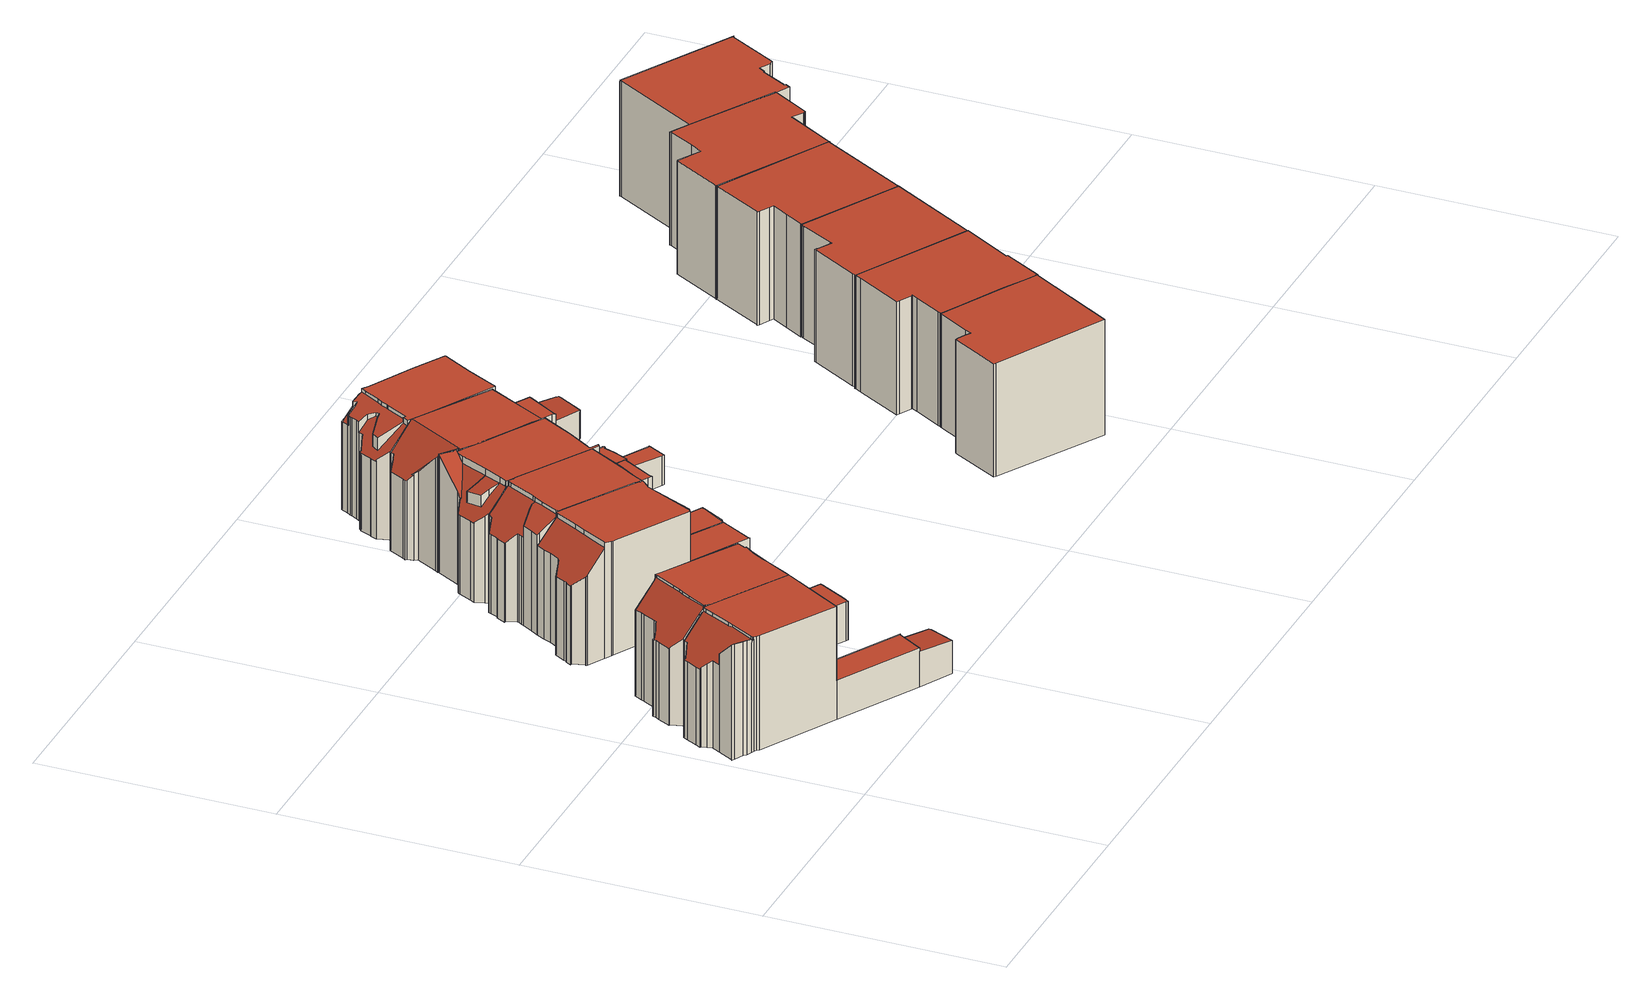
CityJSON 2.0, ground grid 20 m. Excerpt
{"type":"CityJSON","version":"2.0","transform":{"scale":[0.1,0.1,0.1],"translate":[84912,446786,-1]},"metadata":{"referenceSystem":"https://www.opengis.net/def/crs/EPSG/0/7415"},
"CityObjects":{
"building1":{"type":"Building","attributes":{"dak_type":"slanted","data_area":82.39,"data_coverage":0.892,"geconstateerd":false,"gid":18958500,"h_dak_50p":9.51,"h_dak_70p":9.56,"h_dak_max":9.8,"h_dak_min":0.446,"h_maaiveld":-0.416,"kas_warenhuis":false,"lod11_replace":false,"ondergronds_type":"above ground","oorspronkelijkbouwjaar":1921,"pw_actueel":"yes","pw_bron":"ahn3","reconstructie_methode":"tudelft3d-geoflow","reconstruction_skipped":false,"rmse_lod12":3.89,"rmse_lod13":0.545,"rmse_lod22":0.258,"rn":1,"status":"Pand in gebruik","t_run":214.67,"val3dity_codes_lod12":"[]","val3dity_codes_lod13":"[]","val3dity_codes_lod22":"[]"},"children":["building1-1"]},
"building1-1":{"type":"BuildingPart","parents":["building1"],"geometry":[{"type":"Solid","lod":"2.2","boundaries":[[[[0,1,2,3,4,5,6,7,8,9,10,11,12,13,14,15,16,17,18,19,20,21,22,23,24,25,26,27,28,29,30,31,32,33]],[[34,9,8,35]],[[36,4,3,37]],[[38,22,21,39]],[[40,6,5,41]],[[41,5,4,36,42]],[[43,12,11,44]],[[45,3,2,46]],[[47,48,37,45]],[[37,3,45]],[[49,14,13,50]],[[51,15,14,49]],[[52,53,54,55]],[[56,57,53,52]],[[35,8,7,58]],[[58,7,6,40]],[[50,13,12,43]],[[59,60,61,62]],[[63,64,65,66]],[[66,65,29,28,67]],[[67,28,27,68]],[[69,70,71]],[[42,36,71]],[[72,73,60,59]],[[74,23,22,38,75]],[[68,27,26,76]],[[77,1,0,73,72]],[[76,26,25,78]],[[78,25,24,79]],[[80,79,24,23,74]],[[62,61,79,80]],[[81,31,30,82]],[[44,11,10,83]],[[84,85,83,86]],[[86,83,10,9,34]],[[70,69,85,84]],[[55,54,48,47]],[[46,2,1,77]],[[87,32,31,81]],[[88,16,15,51]],[[75,38,89,90]],[[39,21,20,91]],[[91,20,19,92]],[[93,18,17,94]],[[94,17,16,88]],[[92,19,18,93]],[[95,96,57,56]],[[90,89,96,95]],[[97,33,32,87]],[[98,97,64,63]],[[82,30,29,65]],[[73,0,33,97,98]],[[71,70,84,86,34,35,58,40,41,42]],[[61,60,73,98,63,66,67,68,76,78,79]],[[57,96,89,38,39,91,92,93,94,88,51,49,50,43,44,83,85,69,71,36,37,48,54,53]],[[95,56,52,55,47,45,46,77,72,59,62,80,74,75,90]],[[97,87,81,82,65,64]]]],"semantics":{"surfaces":[{"type":"GroundSurface"},{"type":"WallSurface","on_footprint_edge":true},{"type":"WallSurface","on_footprint_edge":false},{"type":"RoofSurface"}],"values":[[0,1,1,1,1,1,1,1,2,1,1,1,2,2,1,1,1,2,2,1,1,2,2,2,1,1,1,1,1,1,2,1,1,2,1,2,2,1,1,1,2,1,1,1,1,1,2,2,1,2,1,1,3,3,3,3,3]]}}]},
"building2":{"type":"Building","attributes":{"dak_type":"slanted","data_area":80.05,"data_coverage":0.881,"geconstateerd":false,"gid":17145249,"h_dak_50p":9.56,"h_dak_70p":9.61,"h_dak_max":9.85,"h_dak_min":1.82,"h_maaiveld":-0.25,"kas_warenhuis":false,"lod11_replace":false,"ondergronds_type":"above ground","oorspronkelijkbouwjaar":1921,"pw_actueel":"yes","pw_bron":"ahn3","reconstructie_methode":"tudelft3d-geoflow","reconstruction_skipped":false,"rmse_lod12":3.6,"rmse_lod13":0.512,"rmse_lod22":0.182,"rn":1,"status":"Pand in gebruik","t_run":126.46,"val3dity_codes_lod12":"[]","val3dity_codes_lod13":"[]","val3dity_codes_lod22":"[]"},"children":["building2-1"]},
"building2-1":{"type":"BuildingPart","parents":["building2"],"geometry":[{"type":"Solid","lod":"2.2","boundaries":[[[[99,100,101,102,103,104,105,106,107,108,109,110,111,112,113,114,115,116,117,118,119,120,121,122,123,124,125,126,127,128,129,130,131,132,133,134,135,136,137,138]],[[139,130,129,140]],[[141,131,130,139]],[[140,129,128,142]],[[143,144,145,146]],[[79,123,122,76]],[[147,113,112,148]],[[149,114,113,147]],[[150,111,110,151]],[[148,112,111,150]],[[152,153,126,125,154]],[[155,156,153,152]],[[157,137,136,158]],[[159,133,132,160]],[[161,135,134,162]],[[162,134,133,159]],[[163,99,138,164]],[[165,116,115,166]],[[166,115,114,149]],[[167,105,104,168,169]],[[168,104,103,170]],[[170,103,102,171]],[[142,128,127,172]],[[173,101,100,174]],[[175,107,106,176]],[[177,178,179,180]],[[172,127,126,153]],[[160,132,131,141]],[[181,182,183,184]],[[169,168,185,186]],[[187,188,189,190]],[[191,108,107,175]],[[184,183,178,177]],[[192,193,194,195]],[[186,185,182,181]],[[196,176,106,105,167]],[[151,110,109,197]],[[180,179,198,199]],[[200,201,202,203]],[[190,189,204,202]],[[195,194,176,196]],[[203,202,204,193,192]],[[205,118,117,206]],[[206,117,116,165]],[[164,138,137,157]],[[199,198,156,155]],[[154,125,124,207]],[[207,124,123,79,80]],[[208,119,118,205]],[[209,120,119,208]],[[76,122,121,210]],[[158,136,135,161]],[[174,100,99,163]],[[171,102,101,173]],[[80,79,211,212]],[[212,211,144,143]],[[210,121,120,209]],[[146,145,201,200]],[[197,109,108,191,213]],[[213,191,188,187]],[[176,194,193,204,189,188,191,175]],[[199,155,152,154,207,80,212,143,146,200,203,192,195,196,167,169,186,181,184,177,180]],[[157,158,161,162,159,160,141,139,140,142,172,153,156,198,179,178,183,182,185,168,170,171,173,174,163,164]],[[151,197,213,187,190,202,201,145,144,211,79,76,210,209,208,205,206,165,166,149,147,148,150]]]],"semantics":{"surfaces":[{"type":"GroundSurface"},{"type":"WallSurface","on_footprint_edge":true},{"type":"WallSurface","on_footprint_edge":false},{"type":"RoofSurface"}],"values":[[0,1,1,1,2,1,1,1,1,1,1,2,1,1,1,1,1,1,1,1,1,1,1,1,1,2,1,1,2,2,2,1,2,2,2,1,1,2,2,2,2,2,1,1,1,2,1,1,1,1,1,1,1,1,2,2,1,2,1,2,3,3,3,3]]}}]},
"building3":{"type":"Building","attributes":{"dak_type":"slanted","data_area":80.93,"data_coverage":0.897,"geconstateerd":false,"gid":18958503,"h_dak_50p":9.63,"h_dak_70p":9.69,"h_dak_max":9.95,"h_dak_min":2.03,"h_maaiveld":-0.252,"kas_warenhuis":false,"lod11_replace":false,"ondergronds_type":"above ground","oorspronkelijkbouwjaar":1921,"pw_actueel":"yes","pw_bron":"ahn3","reconstructie_methode":"tudelft3d-geoflow","reconstruction_skipped":false,"rmse_lod12":3.7,"rmse_lod13":0.823,"rmse_lod22":0.24,"rn":1,"status":"Pand in gebruik","t_run":205.87,"val3dity_codes_lod12":"[]","val3dity_codes_lod13":"[]","val3dity_codes_lod22":"[]"},"children":["building3-1"]},
"building3-1":{"type":"BuildingPart","parents":["building3"],"geometry":[{"type":"Solid","lod":"2.2","boundaries":[[[[214,215,216,217,218,219,220,221,222,223,224,225,226,227,228,229,230,231,232,233,234,235,236,237,238,239,240,241,242,243,244,245,246,247,248,249,250,251,252,253]],[[254,219,218,255]],[[255,218,217,256]],[[257,258,259,260]],[[261,220,219,254]],[[262,252,251,263]],[[264,214,253,265]],[[265,253,252,262]],[[263,251,250,266]],[[267,268,249,248,269]],[[270,271,258,257]],[[272,247,246,273,274]],[[275,276,277,278]],[[279,232,231,280]],[[281,225,224,282]],[[283,215,214,264]],[[260,259,268,267]],[[269,248,247,272]],[[284,226,225,281]],[[285,229,228,286]],[[287,239,238,288]],[[289,237,236,290]],[[288,238,237,289]],[[282,224,223,291]],[[292,227,226,284]],[[293,292,294,295]],[[286,228,227,292,293]],[[296,297,280,298]],[[299,230,229,285]],[[300,240,239,287]],[[301,241,240,300]],[[302,235,234,303]],[[290,236,235,302]],[[304,245,244,305]],[[306,243,242,307]],[[273,246,245,304]],[[274,273,308,309]],[[307,242,241,301]],[[303,234,233,310]],[[310,233,232,279]],[[266,250,249,268]],[[311,221,220,261]],[[312,222,221,311]],[[291,223,222,312]],[[295,294,271,270]],[[298,280,231,230,299]],[[313,314,297,296]],[[315,316,314,313]],[[317,318,316,315]],[[278,277,318,317]],[[309,308,276,275]],[[305,244,243,306]],[[256,217,216,319]],[[319,216,215,283]],[[258,271,294,292,284,281,282,291,312,311,261,254,255,256,319,283,264,265,262,263,266,268,259]],[[316,318,277,276,308,273,304,305,306,307,301,300,287,288,289,290,302,303,310,279,280,297,314]],[[278,317,315,313,296,298,299,285,286,293,295,270,257,260,267,269,272,274,309,275]]]],"semantics":{"surfaces":[{"type":"GroundSurface"},{"type":"WallSurface","on_footprint_edge":true},{"type":"WallSurface","on_footprint_edge":false},{"type":"RoofSurface"}],"values":[[0,1,1,2,1,1,1,1,1,1,2,1,2,1,1,1,2,1,1,1,1,1,1,1,1,2,1,2,1,1,1,1,1,1,1,1,2,1,1,1,1,1,1,1,2,1,2,2,2,2,2,1,1,1,3,3,3]]}}]},
"building4":{"type":"Building","attributes":{"dak_type":"slanted","data_area":76.15,"data_coverage":0.896,"geconstateerd":false,"gid":17145254,"h_dak_50p":9.67,"h_dak_70p":9.71,"h_dak_max":9.92,"h_dak_min":1.93,"h_maaiveld":-0.252,"kas_warenhuis":false,"lod11_replace":false,"ondergronds_type":"above ground","oorspronkelijkbouwjaar":1921,"pw_actueel":"yes","pw_bron":"ahn3","reconstructie_methode":"tudelft3d-geoflow","reconstruction_skipped":false,"rmse_lod12":3.34,"rmse_lod13":0.622,"rmse_lod22":0.356,"rn":1,"status":"Pand in gebruik","t_run":122.95,"val3dity_codes_lod12":"[]","val3dity_codes_lod13":"[]","val3dity_codes_lod22":"[]"},"children":["building4-1"]},
"building4-1":{"type":"BuildingPart","parents":["building4"],"geometry":[{"type":"MultiSurface","lod":"2.2","boundaries":[[[236,320,321,322,323,324,325,326,225,224,327,328,329,330,331,332,333,334,335,336,337,338,339,340,341,342,343,344,345,346,347,348,349,350,351,352,353,354]],[[355,353,352,356]],[[357,327,224,358]],[[359,360,328,327,357]],[[361,362,363,359]],[[364,365,366,367]],[[368,339,338,369]],[[358,224,225,370]],[[371,322,321,372]],[[373,374,372,375]],[[376,323,322,371,377]],[[378,379,371,377]],[[380,381,382,383]],[[384,347,346,385]],[[385,346,345,386]],[[387,335,334,388]],[[389,337,336,390]],[[391,392,393,394]],[[395,342,341,396]],[[397,344,343,398]],[[399,349,348,400]],[[401,386,345,344,397]],[[402,350,349,399]],[[403,404,326,325,405]],[[405,325,324,406]],[[407,408,409,410]],[[377,371,411,381,380]],[[363,360,359]],[[396,341,340,412]],[[413,395,392,391]],[[398,343,342,395,413]],[[383,382,414,415]],[[415,414,416,417]],[[417,416,386,401]],[[400,348,347,384]],[[390,336,335,387]],[[369,338,337,389]],[[412,340,339,368]],[[367,366,408,407]],[[370,225,326,404]],[[418,329,328,360]],[[419,330,329,418]],[[420,331,330,419]],[[421,332,331,420]],[[422,333,332,421]],[[388,334,333,422]],[[423,424,365]],[[424,423,362,361]],[[394,393,425,426]],[[426,425,365,364]],[[410,409,404,403]],[[381,411,427,428]],[[428,427,374,373]],[[429,320,236,290]],[[375,372,321,320,429]],[[290,236,354,430]],[[356,352,351,431]],[[431,351,350,402]],[[406,324,323,376]],[[430,354,353,355]],[[357,358,370,404,409,408,366,365,424,361,359]],[[421,420,419,418,360,363,362,423,365,425,393,392,395,396,412,368,369,389,390,387,388,422]],[[374,427,411,371,379,371,372]],[[290,430,355,356,431,402,399,400,384,385,386,416,414,382,381,428,373,375,429]],[[367,407,410,403,405,406,376,377,378,377,380,383,415,417,401,397,398,413,391,394,426,364]]],"semantics":{"surfaces":[{"type":"GroundSurface"},{"type":"WallSurface","on_footprint_edge":true},{"type":"WallSurface","on_footprint_edge":false},{"type":"RoofSurface"}],"values":[0,1,1,1,2,2,1,1,1,2,1,2,2,1,1,1,1,2,1,1,1,1,1,1,1,2,2,2,1,2,1,2,2,2,1,1,1,1,2,1,1,1,1,1,1,1,2,2,2,2,2,2,2,1,1,1,1,1,1,1,3,3,3,3,3]}}]},
"building5":{"type":"Building","attributes":{"dak_type":"slanted","data_area":79.94,"data_coverage":0.889,"geconstateerd":false,"gid":18958504,"h_dak_50p":9.66,"h_dak_70p":9.69,"h_dak_max":9.99,"h_dak_min":3.12,"h_maaiveld":-0.276,"kas_warenhuis":false,"lod11_replace":false,"ondergronds_type":"above ground","oorspronkelijkbouwjaar":1921,"pw_actueel":"yes","pw_bron":"ahn3","reconstructie_methode":"tudelft3d-geoflow","reconstruction_skipped":false,"rmse_lod12":3.54,"rmse_lod13":0.569,"rmse_lod22":0.0848,"rn":1,"status":"Pand in gebruik","t_run":142.39,"val3dity_codes_lod12":"[]","val3dity_codes_lod13":"[]","val3dity_codes_lod22":"[]"},"children":["building5-1"]},
"building5-1":{"type":"BuildingPart","parents":["building5"],"geometry":[{"type":"Solid","lod":"2.2","boundaries":[[[[432,433,434,345,435,436,437,438,341,439,440,441,442,443,444,445,446,447,448,449,450,451,452,453,454,455,456,457,458,459,460,461,462,463,464,465]],[[466,444,443,467]],[[468,469,451,450,470]],[[471,472,473]],[[469,468,473]],[[396,341,438,474]],[[475,461,460,476]],[[470,450,449,477]],[[478,445,444,466]],[[479,440,439,480]],[[481,435,345,401]],[[482,465,464,483]],[[484,432,465,482]],[[485,463,462,486]],[[487,437,436,488]],[[474,438,437,487]],[[489,452,451,469]],[[490,453,452,489]],[[491,433,432,484]],[[492,491,493,494]],[[495,434,433,491,492]],[[496,454,453,490]],[[472,471,497,498]],[[401,345,434,495]],[[494,493,499,500]],[[483,464,463,485]],[[501,502,488,503]],[[486,462,461,475]],[[503,488,436,435,481]],[[504,456,455,505]],[[506,507,508]],[[509,446,445,478]],[[500,499,510,511]],[[511,510,512,513]],[[514,457,456,504]],[[515,459,458,516]],[[516,458,457,514]],[[476,460,459,515]],[[467,443,442,517]],[[518,519,507,506]],[[498,497,508,520]],[[480,439,341,396]],[[521,441,440,479]],[[522,441,521]],[[523,524,525,526]],[[527,447,446,509]],[[528,448,447,527]],[[477,449,448,528]],[[513,512,505,529]],[[529,505,455,454,496]],[[517,442,441,522]],[[526,525,519,518]],[[520,508,502,501]],[[524,523,497]],[[512,510,499,493,491,484,482,483,485,486,475,476,515,516,514,504,505]],[[497,523,526,518,506,508]],[[528,527,530,471,473,468,470,477]],[[502,508,507,519,525,524,497,471,530,527,509,478,466,467,517,522,521,479,480,396,474,487,488]],[[472,498,520,501,503,481,401,495,492,494,500,511,513,529,496,490,489,469,473]]]],"semantics":{"surfaces":[{"type":"GroundSurface"},{"type":"WallSurface","on_footprint_edge":true},{"type":"WallSurface","on_footprint_edge":false},{"type":"RoofSurface"}],"values":[[0,1,1,2,2,1,1,1,1,1,1,1,1,1,1,1,1,1,1,2,1,1,2,1,2,1,2,1,1,1,2,1,2,2,1,1,1,1,1,2,2,1,1,1,2,1,1,1,2,1,1,2,2,2,3,3,3,3,3]]}}]},
"building6":{"type":"Building","attributes":{"dak_type":"slanted","data_area":80.72,"data_coverage":0.875,"geconstateerd":false,"gid":17147219,"h_dak_50p":9.64,"h_dak_70p":9.68,"h_dak_max":9.95,"h_dak_min":2.24,"h_maaiveld":-0.271,"kas_warenhuis":false,"lod11_replace":false,"ondergronds_type":"above ground","oorspronkelijkbouwjaar":1921,"pw_actueel":"yes","pw_bron":"ahn3","reconstructie_methode":"tudelft3d-geoflow","reconstruction_skipped":false,"rmse_lod12":3.7,"rmse_lod13":0.534,"rmse_lod22":0.149,"rn":1,"status":"Pand in gebruik","t_run":213.61,"val3dity_codes_lod12":"[]","val3dity_codes_lod13":"[]","val3dity_codes_lod22":"[]"},"children":["building6-1"]},
"building6-1":{"type":"BuildingPart","parents":["building6"],"geometry":[{"type":"Solid","lod":"2.2","boundaries":[[[[531,532,533,534,535,536,452,537,538,449,539,540,541,542,543,544,545,546,547,548,549,550,551,552,553,554,555,556,557,558,559,560,561,562,563,564,565,566,567,568,569]],[[570,543,542,571]],[[571,572,573]],[[574,544,543,570]],[[575,539,449,576]],[[577,567,566,578]],[[579,541,540,580]],[[581,582,583,584]],[[585,551,550,586]],[[587,563,562,588]],[[589,565,564,590]],[[580,540,539,575]],[[572,571,542,541,579]],[[591,547,546,592]],[[592,546,545,593]],[[593,545,544,574]],[[584,583,594]],[[595,552,551,585]],[[596,536,535,597]],[[576,449,538,582,581]],[[598,531,569,599]],[[600,601,602,603]],[[604,534,533,601,600]],[[605,555,554,606]],[[607,549,548,608]],[[586,550,549,607]],[[609,553,552,595]],[[610,606,554,553,609]],[[603,602,611,612]],[[582,538,537,613]],[[597,535,534,604]],[[614,568,567,577]],[[615,616,617,618]],[[619,620,606,610]],[[621,561,560,622]],[[622,560,559,623]],[[624,556,555,605]],[[612,611,620,619]],[[625,558,557,626]],[[623,559,558,625]],[[626,557,556,624]],[[627,628,616,615]],[[599,569,568,614]],[[601,533,532,629,630]],[[630,629,628,627]],[[629,532,531,598]],[[588,562,561,621]],[[578,566,565,589]],[[631,563,587]],[[608,548,547,591]],[[613,537,452,632]],[[632,452,536,596]],[[590,564,563,631]],[[618,617,631,587]],[[576,581,584,594,633,573,572,579,580,575]],[[578,589,590,631,617,616,628,629,598,599,614,577]],[[608,591,592,593,574,570,571,573,633,594,583,582,613,634,635,636,595,585,586,607]],[[613,632,596,597,604,600,603,612,619,610,609,595,636,635,634]],[[588,621,622,623,625,626,624,605,606,620,611,602,601,630,627,615,618,587]]]],"semantics":{"surfaces":[{"type":"GroundSurface"},{"type":"WallSurface","on_footprint_edge":true},{"type":"WallSurface","on_footprint_edge":false},{"type":"RoofSurface"}],"values":[[0,1,2,1,1,1,1,2,1,1,1,1,1,1,1,1,2,1,1,1,1,2,1,1,1,1,1,1,2,1,1,1,2,2,1,1,1,2,1,1,1,2,1,1,2,1,1,1,1,1,1,1,1,2,3,3,3,3,3]]}}]},
"building7":{"type":"Building","attributes":{"dak_type":"slanted","data_area":88.5,"data_coverage":0.9,"geconstateerd":false,"gid":18958401,"h_dak_50p":9.12,"h_dak_70p":9.69,"h_dak_max":9.91,"h_dak_min":2.08,"h_maaiveld":-0.222,"kas_warenhuis":false,"lod11_replace":false,"ondergronds_type":"above ground","oorspronkelijkbouwjaar":1921,"pw_actueel":"yes","pw_bron":"ahn3","reconstructie_methode":"tudelft3d-geoflow","reconstruction_skipped":false,"rmse_lod12":4.17,"rmse_lod13":1.23,"rmse_lod22":0.386,"rn":1,"status":"Pand in gebruik","t_run":138.58,"val3dity_codes_lod12":"[]","val3dity_codes_lod13":"[]","val3dity_codes_lod22":"[]"},"children":["building7-1"]},
"building7-1":{"type":"BuildingPart","parents":["building7"],"geometry":[{"type":"Solid","lod":"2.2","boundaries":[[[[637,638,639,640,641,642,643,644,645,646,647,648,649,650,651,652,653,654,655,656,657,658,659,660,661,662,663,664,665,666,667,668,669,670,671,672,673,674,675,676]],[[677,669,668,678]],[[678,668,667,679]],[[680,670,669,677]],[[681,665,664,682]],[[683,638,637,684]],[[679,667,666,685]],[[686,664,663,687]],[[682,664,686]],[[687,663,662,586]],[[688,657,656,689]],[[690,651,650,691]],[[692,674,673,693]],[[694,690,695,696]],[[697,653,652,698]],[[586,662,661,699]],[[700,701,645,644,702]],[[703,704,702,705]],[[706,707,708,709]],[[710,640,639,711,712]],[[712,711,713,714]],[[698,652,651,690,694]],[[715,655,654,716]],[[717,699,661,660,718]],[[719,720,704,703]],[[721,641,640,710]],[[722,646,645,701]],[[705,702,644,643,723]],[[724,725,701,700]],[[726,649,648,727]],[[727,648,647,728]],[[729,730,731,732]],[[693,673,672,733,734]],[[691,650,649,726]],[[728,647,646,722]],[[711,639,638,683]],[[718,660,659,735]],[[735,659,658,736,737]],[[737,736,738,739]],[[740,741,720,719]],[[736,658,657,688]],[[739,738,741,740]],[[689,656,655,715]],[[716,654,653,697]],[[732,731,742,743]],[[685,666,665,681]],[[743,742,744,745]],[[746,747,730,729]],[[748,671,670,680]],[[749,750,751,752]],[[753,754,750,749]],[[696,695,725,724]],[[723,643,642,755]],[[756,745,744,699,717]],[[757,758,745,756]],[[759,760,676,675,761]],[[761,675,674,692]],[[734,733,762,763]],[[733,672,671,748]],[[763,762,764,765]],[[765,764,747,746]],[[752,751,766,767]],[[767,766,758,757]],[[684,637,676,760]],[[709,708,760,759]],[[768,769,707,706]],[[714,713,769,768]],[[770,721,771,772]],[[755,642,641,721,770]],[[772,771,754,753]],[[728,722,701,725,695,690,691,726,727]],[[694,696,724,700,702,704,720,741,738,736,688,689,715,716,697,698]],[[744,742,731,730,747,764,762,733,748,680,677,678,679,685,681,682,686,687,586,699]],[[760,708,707,769,713,711,683,684]],[[721,710,712,714,768,706,709,759,761,692,693,734,763,765,746,729,732,743,745,758,766,751,750,754,771]],[[772,753,749,752,767,757,756,717,718,735,737,739,740,719,703,705,723,755,770]]]],"semantics":{"surfaces":[{"type":"GroundSurface"},{"type":"WallSurface","on_footprint_edge":true},{"type":"WallSurface","on_footprint_edge":false},{"type":"RoofSurface"}],"values":[[0,1,1,1,1,1,1,1,1,1,1,1,1,2,1,1,1,2,2,1,2,1,1,1,2,1,1,1,2,1,1,2,1,1,1,1,1,1,2,2,1,2,1,1,2,1,2,2,1,2,2,2,1,2,2,1,1,2,1,2,2,2,2,1,2,2,2,2,1,2,3,3,3,3,3,3]]}}]},
"building8":{"type":"Building","attributes":{"dak_type":"multiple horizontal","data_area":82.1,"data_coverage":0.955,"geconstateerd":false,"gid":18956897,"h_dak_50p":9.87,"h_dak_70p":9.9,"h_dak_max":10.98,"h_dak_min":9.77,"h_maaiveld":-0.056,"kas_warenhuis":false,"lod11_replace":false,"ondergronds_type":"above ground","oorspronkelijkbouwjaar":1921,"pw_actueel":"yes","pw_bron":"ahn3","reconstructie_methode":"tudelft3d-geoflow","reconstruction_skipped":false,"rmse_lod12":0.121,"rmse_lod13":0.122,"rmse_lod22":0.119,"rn":1,"status":"Pand in gebruik","t_run":115.03,"val3dity_codes_lod12":"[]","val3dity_codes_lod13":"[]","val3dity_codes_lod22":"[]"},"children":["building8-1"]},
"building8-1":{"type":"BuildingPart","parents":["building8"],"geometry":[{"type":"Solid","lod":"2.2","boundaries":[[[[773,774,775,776,777,778,779,780,781,782,783,784,785,786,787,788]],[[789,784,783,790]],[[791,780,779,792]],[[790,783,782,793]],[[794,781,780,791]],[[793,782,781,794]],[[795,785,784,789]],[[796,786,785,795]],[[797,776,775,798]],[[799,778,777,800]],[[798,775,774,801]],[[801,774,773,802]],[[803,787,786,796]],[[804,788,787,803]],[[800,777,776,797]],[[792,779,778,799]],[[802,773,788,804]],[[803,796,795,789,790,793,794,791,792,799,800,797,798,801,802,804]]]],"semantics":{"surfaces":[{"type":"GroundSurface"},{"type":"WallSurface","on_footprint_edge":true},{"type":"RoofSurface"}],"values":[[0,1,1,1,1,1,1,1,1,1,1,1,1,1,1,1,1,2]]}}]},
"building9":{"type":"Building","attributes":{"dak_type":"multiple horizontal","data_area":83,"data_coverage":0.956,"geconstateerd":false,"gid":18956900,"h_dak_50p":9.87,"h_dak_70p":9.88,"h_dak_max":10.98,"h_dak_min":9.81,"h_maaiveld":-0.051,"kas_warenhuis":false,"lod11_replace":false,"ondergronds_type":"above ground","oorspronkelijkbouwjaar":1921,"pw_actueel":"yes","pw_bron":"ahn3","reconstructie_methode":"tudelft3d-geoflow","reconstruction_skipped":false,"rmse_lod12":0.113,"rmse_lod13":0.113,"rmse_lod22":0.114,"rn":1,"status":"Pand in gebruik","t_run":89.86,"val3dity_codes_lod12":"[]","val3dity_codes_lod13":"[]","val3dity_codes_lod22":"[]"},"children":["building9-1"]},
"building9-1":{"type":"BuildingPart","parents":["building9"],"geometry":[{"type":"Solid","lod":"2.2","boundaries":[[[[805,806,807,808,809,810,811,788,812,784,813,814,815,816,817,818,819,820]],[[821,816,815,822]],[[823,809,808,824]],[[825,810,809,823]],[[826,805,820,827]],[[828,806,805,826]],[[829,813,784,789]],[[830,818,817,831]],[[832,812,788,804]],[[789,784,812,832]],[[833,814,813,829]],[[831,817,816,821]],[[834,819,818,830]],[[835,811,810,825]],[[804,788,811,835]],[[836,807,806,828]],[[827,820,819,834]],[[824,808,807,836]],[[822,815,814,833]],[[827,834,830,831,821,822,833,829,789,832,804,835,825,823,824,836,828,826]]]],"semantics":{"surfaces":[{"type":"GroundSurface"},{"type":"WallSurface","on_footprint_edge":true},{"type":"RoofSurface"}],"values":[[0,1,1,1,1,1,1,1,1,1,1,1,1,1,1,1,1,1,1,2]]}}]},
"building10":{"type":"Building","attributes":{"dak_type":"horizontal","data_area":81.21,"data_coverage":0.941,"geconstateerd":false,"gid":18956903,"h_dak_50p":9.86,"h_dak_70p":9.88,"h_dak_max":10.1,"h_dak_min":9.78,"h_maaiveld":-0.037,"kas_warenhuis":false,"lod11_replace":false,"ondergronds_type":"above ground","oorspronkelijkbouwjaar":1921,"pw_actueel":"yes","pw_bron":"ahn3","reconstructie_methode":"tudelft3d-geoflow","reconstruction_skipped":false,"rmse_lod12":0.0438,"rmse_lod13":0.0457,"rmse_lod22":0.0353,"rn":1,"status":"Pand in gebruik","t_run":121.4,"val3dity_codes_lod12":"[]","val3dity_codes_lod13":"[]","val3dity_codes_lod22":"[]"},"children":["building10-1"]},
"building10-1":{"type":"BuildingPart","parents":["building10"],"geometry":[{"type":"Solid","lod":"2.2","boundaries":[[[[837,838,839,840,841,842,843,844,845,846,847,848,849,850]],[[851,848,847,852]],[[826,838,837,853]],[[854,849,848,851]],[[852,847,846,855]],[[856,842,841,857]],[[858,843,842,856]],[[859,845,844,860]],[[857,841,840,861]],[[861,840,839,862]],[[860,844,843,858]],[[855,846,845,859]],[[863,850,849,854]],[[862,839,838,826]],[[853,837,850,863]],[[853,863,854,851,852,855,859,860,858,856,857,861,862,826]]]],"semantics":{"surfaces":[{"type":"GroundSurface"},{"type":"WallSurface","on_footprint_edge":true},{"type":"RoofSurface"}],"values":[[0,1,1,1,1,1,1,1,1,1,1,1,1,1,1,2]]}}]},
"building11":{"type":"Building","attributes":{"dak_type":"horizontal","data_area":83.46,"data_coverage":0.965,"geconstateerd":false,"gid":11190671,"h_dak_50p":9.86,"h_dak_70p":9.88,"h_dak_max":10.05,"h_dak_min":9.78,"h_maaiveld":-0.099,"kas_warenhuis":false,"lod11_replace":false,"ondergronds_type":"above ground","oorspronkelijkbouwjaar":1921,"pw_actueel":"yes","pw_bron":"ahn3","reconstructie_methode":"tudelft3d-geoflow","reconstruction_skipped":false,"rmse_lod12":0.043,"rmse_lod13":0.0454,"rmse_lod22":0.0302,"rn":1,"status":"Pand in gebruik","t_run":137.37,"val3dity_codes_lod12":"[]","val3dity_codes_lod13":"[]","val3dity_codes_lod22":"[]"},"children":["building11-1"]},
"building11-1":{"type":"BuildingPart","parents":["building11"],"geometry":[{"type":"Solid","lod":"2.2","boundaries":[[[[864,865,866,867,868,869,870,871,872,873,874,875,876,877,878,879]],[[880,871,870,851]],[[881,876,875,882]],[[851,870,869,883]],[[884,872,871,880]],[[885,873,872,884]],[[886,874,873,885]],[[887,878,877,888]],[[889,879,878,887]],[[883,869,868,863]],[[888,877,876,881]],[[882,875,874,886]],[[890,866,865,891]],[[892,864,879,889]],[[891,865,864,892]],[[863,868,867,893]],[[893,867,866,890]],[[891,892,889,887,888,881,882,886,885,884,880,851,883,863,893,890]]]],"semantics":{"surfaces":[{"type":"GroundSurface"},{"type":"WallSurface","on_footprint_edge":true},{"type":"RoofSurface"}],"values":[[0,1,1,1,1,1,1,1,1,1,1,1,1,1,1,1,1,2]]}}]},
"building12":{"type":"Building","attributes":{"dak_type":"multiple horizontal","data_area":85.96,"data_coverage":0.965,"geconstateerd":false,"gid":18958744,"h_dak_50p":9.84,"h_dak_70p":9.85,"h_dak_max":10.97,"h_dak_min":9.73,"h_maaiveld":-0.123,"kas_warenhuis":false,"lod11_replace":false,"ondergronds_type":"above ground","oorspronkelijkbouwjaar":1921,"pw_actueel":"yes","pw_bron":"ahn3","reconstructie_methode":"tudelft3d-geoflow","reconstruction_skipped":false,"rmse_lod12":0.151,"rmse_lod13":0.15,"rmse_lod22":0.155,"rn":1,"status":"Pand in gebruik","t_run":93.35,"val3dity_codes_lod12":"[]","val3dity_codes_lod13":"[]","val3dity_codes_lod22":"[]"},"children":["building12-1"]},
"building12-1":{"type":"BuildingPart","parents":["building12"],"geometry":[{"type":"Solid","lod":"2.2","boundaries":[[[[894,895,896,897,898,899,900,901,902,903,904,905,906,907,908,909,910,879,911,912,913]],[[914,909,908,915]],[[916,902,901,917]],[[917,901,900,918]],[[919,898,897,920]],[[921,913,912,922]],[[918,900,899,923]],[[924,905,904,925]],[[926,903,902,916]],[[915,908,907,927]],[[927,907,906,928]],[[928,906,905,924]],[[925,904,903,926]],[[929,894,913,921]],[[930,911,879,889]],[[889,879,910,931]],[[932,895,894,929]],[[933,896,895,932]],[[920,897,896,933]],[[923,899,898,919]],[[922,912,911,930]],[[931,910,909,914]],[[920,933,932,929,921,922,930,889,931,914,915,927,928,924,925,926,916,917,918,923,919]]]],"semantics":{"surfaces":[{"type":"GroundSurface"},{"type":"WallSurface","on_footprint_edge":true},{"type":"RoofSurface"}],"values":[[0,1,1,1,1,1,1,1,1,1,1,1,1,1,1,1,1,1,1,1,1,1,2]]}}]},
"building13":{"type":"Building","attributes":{"dak_type":"multiple horizontal","data_area":84.82,"data_coverage":0.967,"geconstateerd":false,"gid":18958745,"h_dak_50p":9.81,"h_dak_70p":9.83,"h_dak_max":11.05,"h_dak_min":9.74,"h_maaiveld":-0.274,"kas_warenhuis":false,"lod11_replace":false,"ondergronds_type":"above ground","oorspronkelijkbouwjaar":1921,"pw_actueel":"yes","pw_bron":"ahn3","reconstructie_methode":"tudelft3d-geoflow","reconstruction_skipped":false,"rmse_lod12":0.161,"rmse_lod13":0.161,"rmse_lod22":0.159,"rn":1,"status":"Pand in gebruik","t_run":93.79,"val3dity_codes_lod12":"[]","val3dity_codes_lod13":"[]","val3dity_codes_lod22":"[]"},"children":["building13-1"]},
"building13-1":{"type":"BuildingPart","parents":["building13"],"geometry":[{"type":"Solid","lod":"2.2","boundaries":[[[[934,935,936,937,938,939,940,941,942,943,944,945,946,947,948,949,950,951,952]],[[953,939,938,954]],[[918,949,948,955]],[[956,940,939,953]],[[916,944,943,957]],[[958,936,935,959]],[[960,941,940,956]],[[961,942,941,960]],[[954,938,937,962]],[[962,937,936,958]],[[963,945,944,916]],[[957,943,942,961]],[[955,948,947,964]],[[959,935,934,965]],[[966,952,951,967]],[[965,934,952,966]],[[964,947,946,968]],[[968,946,945,963]],[[967,951,950,969]],[[969,950,949,918]],[[961,960,956,953,954,962,958,959,965,966,967,969,918,955,964,968,963,916,957]]]],"semantics":{"surfaces":[{"type":"GroundSurface"},{"type":"WallSurface","on_footprint_edge":true},{"type":"RoofSurface"}],"values":[[0,1,1,1,1,1,1,1,1,1,1,1,1,1,1,1,1,1,1,1,2]]}}]}
},
"vertices":[
[97,64,6],[32,100,6],[30,102,6],[28,103,6],[26,104,6],[21,106,6],[19,108,6],[11,112,6],[9,113,6],[10,114,6],[17,127,6],[21,134,6],[20,138,6],[19,143,6],[18,143,6],[20,147,6],[25,156,6],[27,160,6],[28,159,6],[38,162,6],[39,165,6],[41,164,6],[55,156,6],[61,153,6],[127,116,6],[134,112,6],[135,111,6],[134,109,6],[118,80,6],[179,46,6],[204,33,6],[204,31,6],[195,10,6],[167,25,6],[10,114,106],[9,113,107],[26,104,102],[28,103,104],[55,156,103],[41,164,85],[19,108,106],[21,106,106],[26,104,105],[20,138,79],[21,134,82],[28,103,106],[30,102,106],[28,104,106],[28,104,104],[18,143,74],[19,143,75],[20,147,74],[39,125,106],[39,125,104],[28,105,104],[28,105,106],[41,129,106],[41,129,103],[11,112,107],[109,85,105],[109,85,41],[126,114,42],[126,114,105],[178,45,41],[178,45,37],[179,46,37],[179,46,41],[118,80,41],[134,109,42],[25,112,97],[25,112,99],[27,107,102],[97,64,105],[97,64,40],[61,153,106],[55,156,106],[135,111,42],[32,100,106],[134,112,42],[127,116,42],[127,116,105],[204,31,35],[204,33,35],[17,127,82],[19,123,94],[19,123,86],[17,127,92],[195,10,35],[25,156,74],[53,153,103],[53,153,106],[39,165,83],[38,162,83],[28,159,75],[27,160,74],[50,146,106],[50,146,103],[167,25,37],[167,25,40],
[57,197,8],[63,208,8],[64,210,8],[68,217,8],[84,208,8],[85,208,8],[90,205,8],[154,169,8],[157,168,8],[165,163,8],[207,140,8],[223,131,8],[224,130,8],[223,128,8],[211,106,8],[208,101,8],[206,102,8],[196,108,8],[172,121,8],[155,130,8],[148,134,8],[144,128,8],[136,113,8],[135,111,8],[127,116,8],[62,152,8],[57,155,8],[56,155,8],[52,158,8],[39,165,8],[40,166,8],[37,176,8],[36,176,8],[42,187,8],[44,190,8],[45,193,8],[46,192,8],[50,193,8],[55,195,8],[56,195,8],[37,176,76],[40,166,84],[36,176,75],[39,165,85],[139,139,105],[139,139,42],[141,144,42],[141,144,106],[211,106,42],[223,128,42],[208,101,42],[224,130,42],[223,131,42],[56,155,107],[56,155,106],[57,155,107],[56,156,107],[56,156,106],[55,195,83],[50,193,79],[44,190,75],[42,187,75],[46,192,76],[45,193,75],[57,197,84],[56,195,84],[196,108,42],[206,102,42],[90,205,107],[85,208,105],[85,208,107],[84,208,103],[68,217,83],[52,158,101],[64,210,84],[63,208,84],[157,168,30],[154,169,30],[71,182,107],[71,182,105],[69,179,105],[69,179,107],[84,206,107],[84,206,105],[75,189,105],[75,189,107],[85,207,105],[85,207,107],[164,162,42],[164,162,30],[159,154,30],[159,154,42],[165,163,30],[151,162,106],[151,162,30],[154,168,30],[154,168,106],[154,169,106],[207,140,42],[65,172,105],[65,172,107],[146,153,106],[146,153,42],[152,161,42],[152,161,106],[152,161,30],[155,130,42],[172,121,42],[62,152,106],[148,134,42],[144,128,42],[136,113,42],[128,118,42],[128,118,105],[165,163,42],
[94,281,7],[96,285,7],[98,287,7],[98,288,7],[103,297,7],[104,297,7],[113,299,7],[114,300,7],[119,308,7],[122,315,7],[126,322,7],[128,321,7],[141,313,7],[142,313,7],[143,312,7],[149,309,7],[208,276,7],[211,274,7],[215,272,7],[223,268,7],[228,265,7],[281,235,7],[282,235,7],[282,234,7],[268,209,7],[266,206,7],[209,238,7],[206,239,7],[202,233,7],[194,217,7],[193,216,7],[186,220,7],[185,221,7],[120,257,7],[118,258,7],[113,261,7],[98,269,7],[97,270,7],[98,270,7],[95,281,7],[104,297,77],[103,297,76],[98,288,76],[125,283,108],[125,283,104],[114,262,103],[114,262,108],[113,299,84],[98,270,84],[97,270,84],[94,281,75],[95,281,76],[98,269,85],[113,261,108],[113,261,103],[118,258,107],[130,292,108],[130,292,104],[120,257,107],[185,221,43],[185,221,106],[188,223,106],[188,223,43],[207,265,43],[207,265,106],[215,272,43],[211,274,43],[128,321,86],[126,322,85],[96,285,76],[141,313,103],[149,309,108],[143,312,108],[266,206,43],[268,209,42],[282,234,42],[282,235,42],[122,315,85],[142,313,104],[142,313,108],[141,312,104],[141,312,108],[211,273,106],[211,273,43],[211,274,106],[208,276,107],[209,238,43],[206,239,43],[281,235,42],[228,265,43],[186,220,43],[193,216,43],[194,217,43],[202,233,43],[186,222,43],[186,222,106],[223,268,43],[114,300,85],[119,308,85],[212,273,106],[212,273,43],[214,272,106],[214,272,43],[209,267,106],[209,267,43],[98,287,76],
[279,236,7],[220,269,7],[214,273,7],[179,292,7],[150,308,7],[148,310,7],[144,312,7],[130,328,7],[135,337,7],[136,339,7],[138,342,7],[138,343,7],[135,352,7],[134,352,7],[138,360,7],[139,360,7],[142,367,7],[143,369,7],[144,369,7],[149,370,7],[154,371,7],[156,374,7],[172,365,7],[176,362,7],[178,362,7],[242,326,7],[249,322,7],[249,321,7],[246,316,7],[248,315,7],[234,291,7],[295,257,7],[294,256,7],[294,255,7],[283,236,7],[294,255,43],[294,256,43],[130,328,94],[126,322,94],[135,337,94],[135,337,84],[150,338,101],[150,338,97],[135,337,85],[156,336,108],[156,336,104],[152,329,105],[152,329,108],[149,370,81],[144,369,77],[128,321,95],[214,273,30],[220,269,30],[221,270,42],[221,270,30],[220,269,42],[179,292,107],[214,273,106],[212,274,106],[212,274,30],[218,281,106],[218,281,42],[226,295,43],[226,295,107],[249,321,43],[249,322,43],[242,326,43],[139,360,76],[138,360,76],[143,369,76],[142,367,76],[171,364,108],[171,364,104],[170,362,104],[170,362,108],[172,365,104],[156,374,85],[178,362,108],[176,362,108],[248,315,43],[246,316,43],[242,326,107],[234,291,43],[144,312,108],[144,312,105],[148,310,108],[150,308,107],[144,314,108],[144,314,105],[144,313,105],[144,313,108],[218,281,31],[154,371,84],[172,365,108],[240,321,43],[240,321,107],[242,325,43],[242,325,107],[136,339,84],[138,342,84],[138,343,84],[135,352,76],[134,352,76],[154,338,101],[154,338,103],[158,339,104],[158,339,108],[226,276,31],[226,276,43],[279,236,42],[283,236,43],[295,257,43],
[251,326,7],[250,324,7],[248,322,7],[174,364,7],[170,366,7],[162,370,7],[158,372,7],[156,375,7],[155,377,7],[153,385,7],[155,389,7],[160,400,7],[161,401,7],[162,402,7],[170,404,7],[171,404,7],[173,407,7],[184,427,7],[195,420,7],[198,419,7],[203,416,7],[204,416,7],[267,380,7],[272,377,7],[332,344,7],[340,340,7],[340,339,7],[326,314,7],[325,311,7],[322,313,7],[265,345,7],[264,345,7],[263,343,7],[253,324,7],[161,401,76],[160,400,76],[198,419,109],[198,419,107],[195,420,110],[194,412,101],[194,412,107],[197,417,107],[158,372,88],[322,313,42],[325,311,42],[184,427,111],[162,402,76],[155,377,83],[156,375,85],[174,364,108],[253,324,43],[263,343,43],[251,326,43],[264,345,43],[265,345,43],[162,370,93],[170,366,103],[203,416,107],[204,416,107],[250,324,43],[250,324,107],[243,328,43],[243,328,107],[248,322,107],[267,380,107],[182,388,102],[182,388,108],[246,333,43],[246,333,107],[171,367,108],[171,367,103],[170,366,108],[332,344,42],[272,377,43],[168,379,99],[168,379,94],[174,373,103],[170,404,83],[257,350,43],[257,350,107],[267,368,43],[267,368,107],[340,340,42],[326,314,42],[340,339,42],[155,389,76],[162,383,96],[162,383,86],[174,373,108],[153,385,77],[153,385,76],[176,391,99],[176,391,95],[167,397,84],[167,397,94],[171,404,84],[173,407,88],[272,377,107],[171,403,84],
[371,322,7],[341,339,7],[271,378,7],[262,383,7],[238,396,7],[218,407,7],[202,416,7],[200,418,7],[184,428,7],[186,431,7],[196,449,7],[194,452,7],[193,457,7],[192,458,7],[194,461,7],[201,474,7],[202,474,7],[209,475,7],[212,476,7],[213,479,7],[226,472,7],[231,469,7],[240,464,7],[298,431,7],[308,426,7],[309,425,7],[305,418,7],[293,396,7],[343,368,7],[344,367,7],[352,363,7],[353,362,7],[352,361,7],[349,354,7],[380,337,7],[381,337,7],[381,336,7],[373,322,7],[373,321,7],[193,457,76],[194,452,81],[194,452,83],[195,454,81],[192,458,76],[184,428,108],[184,427,110],[381,336,33],[381,337,33],[196,449,85],[186,431,105],[200,418,109],[200,418,105],[201,418,105],[201,418,108],[226,472,101],[213,479,85],[352,361,42],[353,362,42],[380,337,33],[349,354,33],[202,474,77],[201,474,76],[194,461,76],[202,421,105],[231,469,107],[218,407,107],[238,396,107],[371,322,33],[373,321,33],[271,378,106],[271,378,44],[271,379,44],[271,379,106],[262,383,107],[308,426,43],[298,431,43],[212,476,85],[209,475,82],[240,464,107],[298,431,106],[282,400,44],[282,400,106],[202,416,108],[373,322,33],[348,352,42],[348,352,33],[351,361,33],[351,361,42],[295,425,106],[295,425,43],[352,363,42],[344,367,42],[343,368,42],[309,425,43],[293,396,43],[305,418,43],[342,339,42],[342,339,34],[341,339,34],[341,339,42],[352,361,33],[203,416,108],[197,445,87],[202,417,108],[230,467,107],[230,468,107],
[242,531,8],[245,530,8],[251,526,8],[257,523,8],[259,522,8],[265,518,8],[303,498,8],[329,483,8],[400,443,8],[422,431,8],[424,429,8],[423,427,8],[411,406,8],[410,406,8],[384,416,8],[384,415,8],[382,417,8],[322,450,8],[310,427,8],[309,425,8],[309,426,8],[301,430,8],[236,466,8],[230,470,8],[228,471,8],[213,479,8],[214,480,8],[211,490,8],[213,495,8],[214,496,8],[218,505,8],[220,507,8],[220,506,8],[229,509,8],[230,509,8],[232,513,8],[234,516,8],[236,520,8],[237,522,8],[239,525,8],[220,506,77],[220,507,76],[218,505,76],[229,509,84],[213,495,76],[211,490,76],[245,530,87],[242,531,85],[214,496,76],[211,490,77],[214,480,85],[309,426,42],[309,425,42],[384,416,35],[410,406,33],[236,520,94],[234,516,94],[384,416,42],[386,419,35],[386,419,42],[382,417,42],[384,415,42],[228,471,102],[400,443,42],[400,443,35],[329,483,42],[329,482,107],[329,482,42],[329,483,107],[240,524,95],[240,524,86],[239,524,85],[239,524,95],[257,523,103],[251,526,95],[251,526,99],[251,522,96],[251,522,100],[310,427,42],[322,450,42],[228,471,107],[230,470,107],[315,457,107],[315,457,42],[259,522,104],[422,431,33],[303,498,107],[399,441,42],[399,441,35],[411,406,33],[423,427,33],[424,429,33],[235,499,99],[235,499,94],[221,497,82],[221,497,93],[232,513,85],[232,513,94],[236,466,107],[301,430,42],[301,430,107],[302,431,42],[302,431,107],[303,433,107],[303,433,42],[217,491,82],[217,491,93],[231,476,102],[231,476,103],[239,499,101],[239,499,97],[230,509,85],[246,500,107],[246,500,104],[244,495,104],[244,495,107],[249,504,107],[249,504,104],[265,518,107],[231,476,107],[233,475,107],[233,475,104],[239,525,94],[239,525,85],[237,522,94],[239,509,93],[239,509,98],[241,503,97],[241,503,100],[243,494,104],[243,494,107],[247,522,99],[247,522,94],[259,522,107],[257,518,104],[257,518,107],
[569,42,9],[568,41,9],[478,93,9],[477,94,9],[499,134,9],[500,135,9],[503,134,9],[507,132,9],[513,128,9],[516,134,9],[531,160,9],[532,161,9],[533,160,9],[585,131,9],[605,119,9],[612,115,9],[532,161,108],[531,160,108],[507,132,108],[503,134,108],[516,134,108],[513,128,108],[533,160,108],[585,131,109],[477,94,108],[478,93,108],[500,135,108],[499,134,108],[568,41,110],[569,42,110],[605,119,109],[612,115,109],
[560,243,9],[653,190,9],[654,189,9],[630,148,9],[631,147,9],[613,115,9],[612,116,9],[534,160,9],[533,163,9],[546,186,9],[549,191,9],[548,191,9],[537,197,9],[535,198,9],[557,237,9],[560,242,9],[548,191,108],[549,191,108],[631,147,109],[630,148,109],[613,115,109],[560,243,108],[560,242,108],[653,190,109],[533,163,108],[535,198,108],[537,197,108],[534,160,108],[546,186,108],[557,237,108],[612,116,109],[654,189,109],
[654,190,10],[560,243,10],[561,244,10],[561,245,10],[584,285,10],[584,286,10],[586,285,10],[588,284,10],[598,278,10],[599,280,10],[614,308,10],[616,310,10],[617,309,10],[696,264,10],[616,310,108],[614,308,108],[654,190,109],[617,309,108],[599,280,108],[584,286,108],[584,285,108],[586,285,108],[598,278,108],[588,284,108],[561,245,108],[561,244,108],[696,264,109],
[645,391,9],[737,339,9],[737,338,9],[697,266,9],[696,264,9],[618,308,9],[616,310,9],[616,311,9],[625,326,9],[633,340,9],[630,342,9],[621,347,9],[619,348,9],[620,348,9],[644,391,9],[644,392,9],[616,311,108],[619,348,108],[621,347,108],[618,308,108],[625,326,108],[633,340,108],[630,342,108],[644,391,108],[620,348,108],[644,392,108],[737,338,109],[737,339,109],[645,391,108],[697,266,109],
[687,424,9],[688,423,9],[694,433,9],[706,455,9],[706,456,9],[708,455,9],[722,447,9],[791,405,9],[791,404,9],[773,373,9],[771,373,9],[770,373,9],[761,379,9],[760,377,9],[738,339,9],[738,338,9],[645,392,9],[645,393,9],[668,434,9],[669,434,9],[738,338,109],[738,339,109],[791,404,109],[791,405,109],[722,447,108],[706,456,108],[706,455,108],[669,434,108],[668,434,108],[708,455,108],[770,373,109],[771,373,109],[773,373,109],[760,377,109],[761,379,109],[687,424,108],[645,393,108],[645,392,108],[688,423,108],[694,433,108],
[857,467,7],[856,467,7],[833,425,7],[829,425,7],[820,430,7],[817,425,7],[816,425,7],[804,403,7],[805,402,7],[802,398,7],[791,404,7],[749,430,7],[744,433,7],[729,443,7],[723,446,7],[722,447,7],[763,520,7],[763,521,7],[764,521,7],[817,425,109],[820,430,109],[723,446,108],[816,425,109],[802,398,109],[833,425,109],[856,467,109],[804,403,109],[805,402,109],[829,425,109],[749,430,108],[729,443,108],[857,467,109],[764,521,108],[763,521,107],[744,433,108],[763,520,108]
]}
